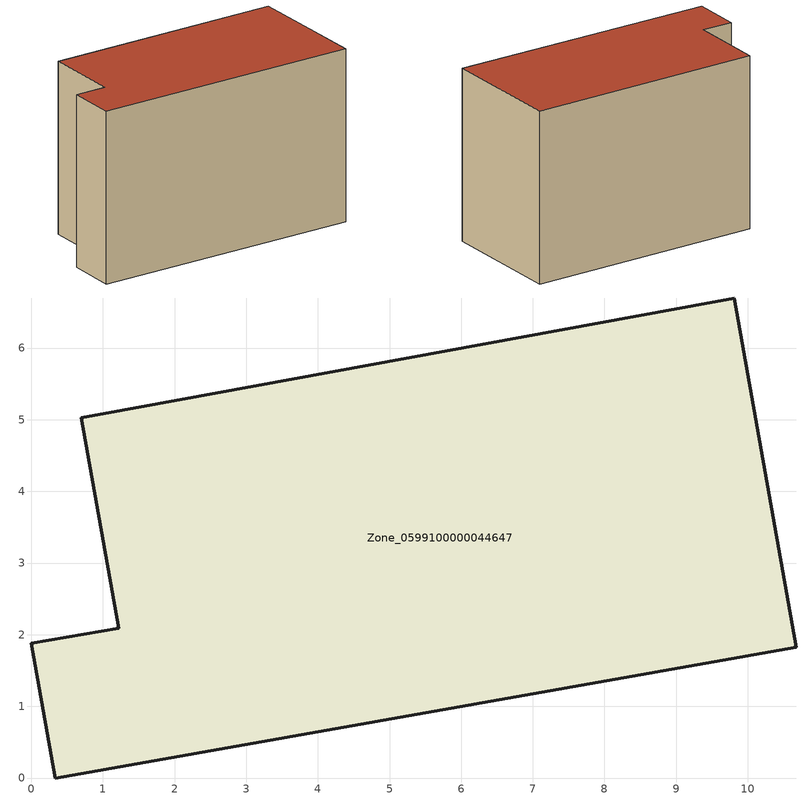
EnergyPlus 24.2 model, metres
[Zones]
Zone_0599100000044647
 floor ground (C_G): 0,1.88 1.22,2.09 0.7,5.03 9.81,6.7 10.68,1.83 0.33,0 z0
 wall outside (C_F): 1.22,2.09 0,1.88 0.33,0 10.68,1.83 9.81,6.7 0.7,5.03 1.22,2.09 z0:6.78
 roof outside (C_R): 9.81,6.7 0.7,5.03 1.22,2.09 0,1.88 0.33,0 10.68,1.83 z6.78
[BUILDING]
Pand.0599100000044647: North Axis=0; Terrain=City; Loads Convergence Tolerance Value=0.04; Temperature Convergence Tolerance Value=0.4; Solar Distribution=FullExterior; Maximum Number of Warmup Days=25; Minimum Number of Warmup Days=1
[Site:Location]
Rotterdam.The.Hague.AP_ZH_NLD Design_Conditions: Latitude=51.96; Longitude=4.45; Time Zone=1; Elevation=-4.5
[SITE:GROUNDTEMPERATURE:BUILDINGSURFACE]
18, 18, 18, 18, 18, 18, 18, 18, 18, 18, 18, 18
[MATERIAL] Thermal Absorptance=0.9; Solar Absorptance=0.7; Visible Absorptance=0.7
Name | Roughness | Thickness | Conductivity | Density | Specific Heat
G.TI.1946 | MediumSmooth | 0.15 | 1 | 540 | 1210
F.TI.1946 | Rough | 0.3 | 0.857143 | 1920 | 840
R.TI.1946 | MediumRough | 0.2 | 0.1 | 1500 | 1000
[CONSTRUCTION]
C_G: G.TI.1946
C_F: F.TI.1946
C_R: R.TI.1946
[ZONE]
Zone_0599100000044647: Type=1; Multiplier=1; Ceiling Height=Autocalculate; Volume=Autocalculate; Floor Area=autocalculate; Part of Total Floor Area=Yes
[ZONEINFILTRATION:DESIGNFLOWRATE]
Infil_Zone_0599100000044647: Zone or ZoneList or Space or SpaceList=Zone_0599100000044647; Schedule=AlwaysOn; Design Flow Rate Calculation Method=Flow/Area; Flow Rate per Floor Area=0.003; Constant Term Coefficient=1; Temperature Term Coefficient=0; Velocity Term Coefficient=0; Velocity Squared Term Coefficient=0
[HVACTEMPLATE:ZONE:IDEALLOADSAIRSYSTEM]
Zone_0599100000044647: Maximum Heating Supply Air Temperature=50; Minimum Cooling Supply Air Temperature=13; Maximum Heating Supply Air Humidity Ratio=0.0156; Minimum Cooling Supply Air Humidity Ratio=0.0077; Heating Limit=NoLimit; Cooling Limit=NoLimit; Dehumidification Control Type=ConstantSensibleHeatRatio; Cooling Sensible Heat Ratio=0.7; Dehumidification Setpoint=60; Humidification Control Type=None; Humidification Setpoint=30; Outdoor Air Method=None; Outdoor Air Flow Rate per Person=0.00944; Outdoor Air Flow Rate per Zone Floor Area=0; Outdoor Air Flow Rate per Zone=0; Demand Controlled Ventilation Type=None; Outdoor Air Economizer Type=NoEconomizer; Heat Recovery Type=None; Sensible Heat Recovery Effectiveness=0.7; Latent Heat Recovery Effectiveness=0.65
[ZONECONTROL:THERMOSTAT]
ThermostatControl_Zone_0599100000044647: Zone or ZoneList=Zone_0599100000044647; Control Type Schedule=DualSetpointControlType; Control 1=Thermostat_Zone_0599100000044647; Temperature Difference Between Cutout And Setpoint=0
[THERMOSTATSETPOINT:DUALSETPOINT]
Thermostat_Zone_0599100000044647: Heating Setpoint Temperature Schedule=HeatingSetpoint_Zone_0599100000044647; Cooling Setpoint Temperature Schedule=CoolingSetpoint_Zone_0599100000044647
[SCHEDULE:COMPACT]
HeatingSetpoint_Zone_0599100000044647: Through: 12/31, For: AllDays, Until: 24:00, 21
CoolingSetpoint_Zone_0599100000044647: Through: 12/31, For: AllDays, Until: 24:00, 24
DualSetpointControlType: Through: 12/31, For: AllDays, Until: 24:00, 4
AlwaysOn: Through: 12/31, For: AllDays, Until: 24:00, 1
